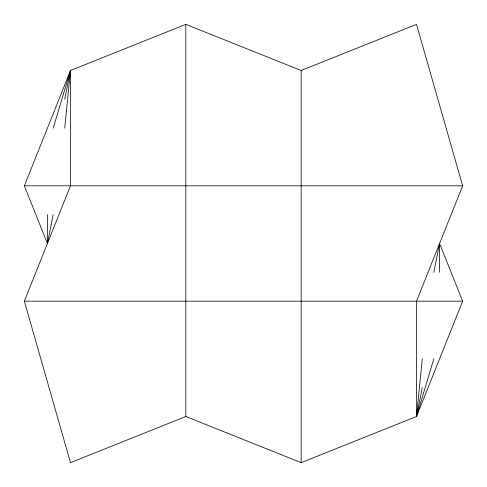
<?xml version="1.0" encoding="UTF-8"?>
<svg xmlns="http://www.w3.org/2000/svg" width="487" height="487" viewBox="0 0 487 487"><rect width="100%" height="100%" fill="white"/><g stroke="black" fill="none" stroke-linecap="round" stroke-linejoin="round"><path stroke-width="0.73" d="M64.722 128.16L70.487 70.487L185.827 24.35L301.173 70.487L416.513 24.35L462.65 185.827L416.513 301.173L416.513 416.513L301.173 462.65L185.827 416.513L70.487 462.65L24.35 301.173L70.487 185.827L70.487 70.487L24.35 185.827L47.416 243.5L53.186 214.664M422.278 358.84L416.513 416.513L462.65 301.173L439.584 243.5L433.814 272.336M64.722 99.324L70.487 70.487L53.186 128.16M422.278 387.676L416.513 416.513L433.814 358.84M24.35 185.827L462.65 185.827M24.35 301.173L462.65 301.173M439.584 243.5L439.584 272.336M301.173 70.487L301.173 462.65M185.827 24.35L185.827 416.513M47.416 214.664L47.416 243.5"/></g></svg>
